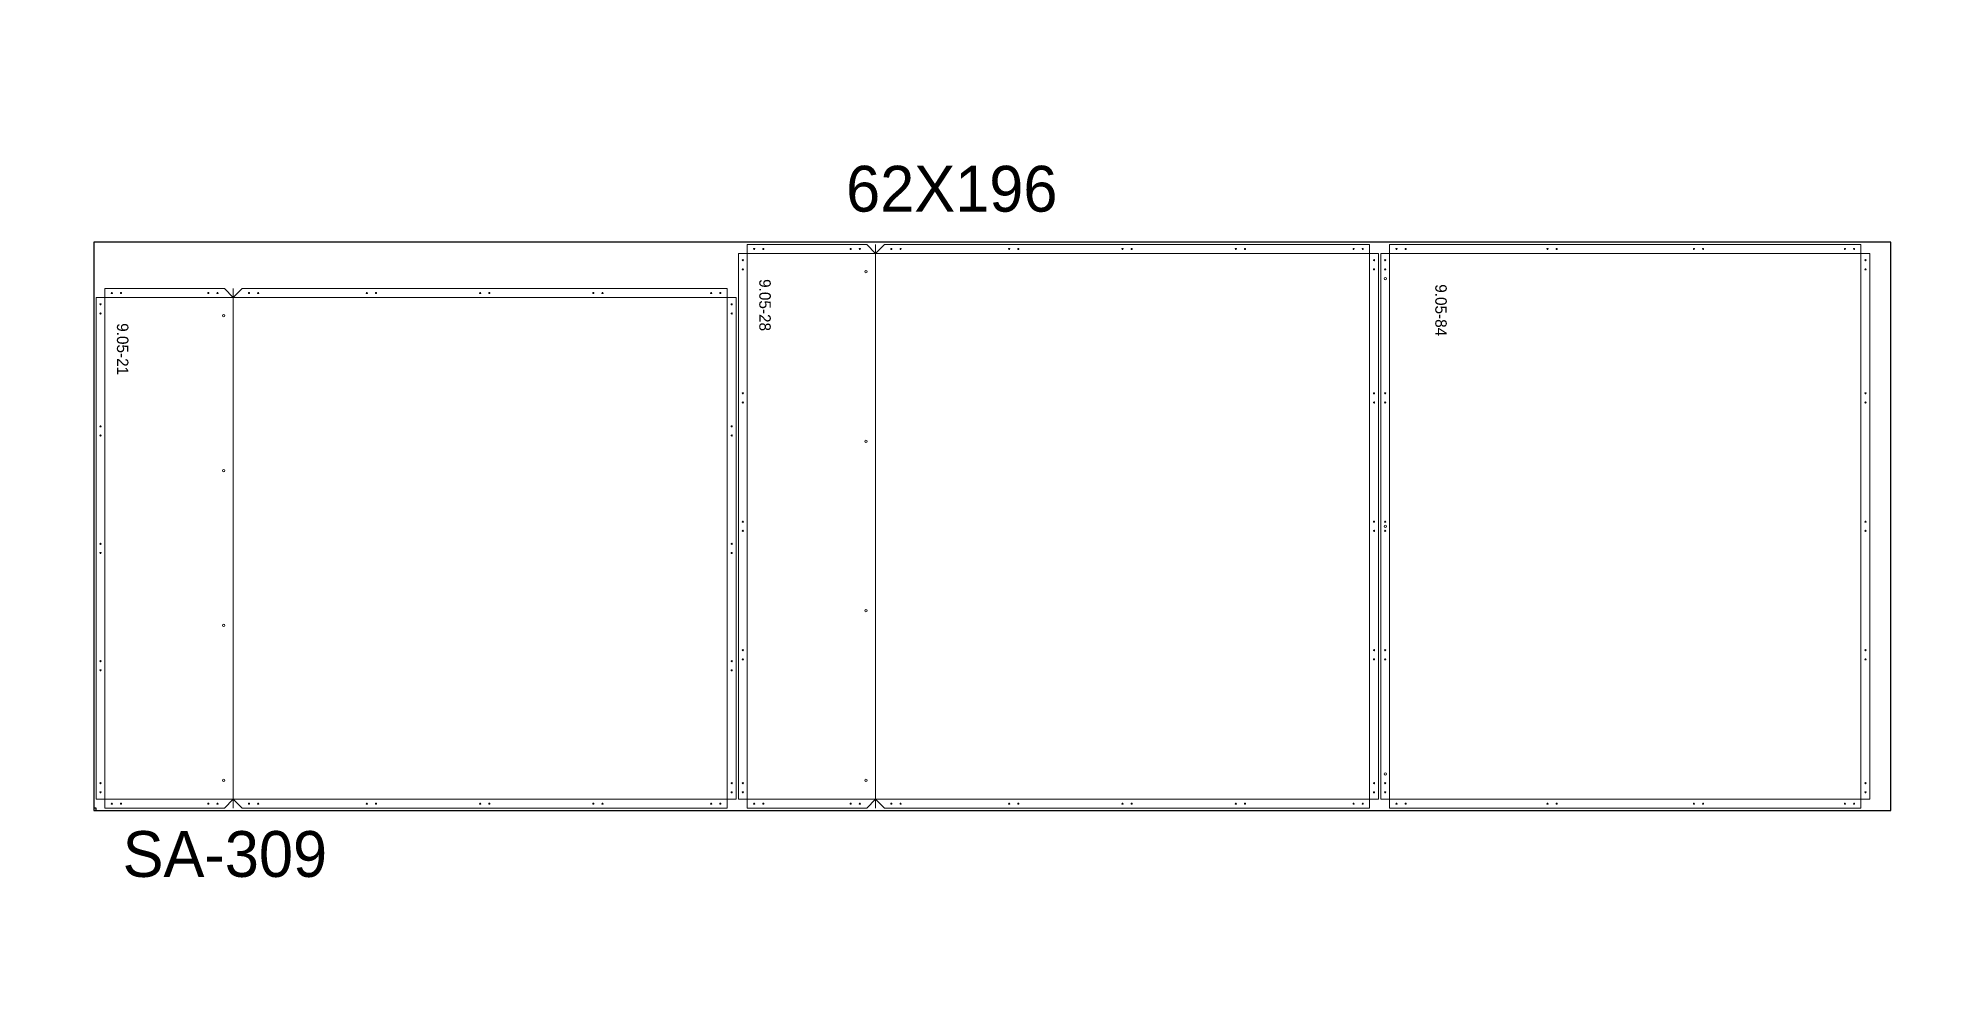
# Paper-space layout '27' of a CAD drawing. Header units: inches. Extents: x 1.7 to 15, y 2.1 to 8.7.
# The model-space entities are those that its viewports show. They can reach past a viewport. Long polylines and large blocks are cut down to what shows.
import ezdxf

# ---------------------------------------------------------------- set-up
doc = ezdxf.new("R2010")
doc.units = ezdxf.units.IN
doc.header["$MEASUREMENT"] = 0
for name, color, linetype, lineweight in [('ACM_Layer 1_Router Offset_Panel Cut', 1, 'Continuous', 9), ('ACM_Layer 3_Open Offset Countour_Route Lines', 4, 'Continuous', 9), ('ACM_Layer 4_Drill Centers_Rivet Holes', 3, 'Continuous', 9), ('ACM_Layer 5_Drill Centers_Weep Holes', 6, 'Continuous', 9)]:
    doc.layers.add(name, color=color, linetype=linetype, lineweight=lineweight)
doc.layers.add('ACM_Reference_Text', color=7, linetype='Continuous')
doc.layers.get('Defpoints').off()
doc.styles.add('ER_Basic_SS', font='', dxfattribs={"height": 1.25})
doc.styles.get('ER_Basic_SS').set_extended_font_data('ER_Basic_SS')

# ---------------------------------------------------------------- blocks, each defined once
blk = doc.blocks.new('*U149')
for p, q in [((-97.75, -34.23), (-98, -34.23)), ((-97.75, -34.48), (-97.75, -34.23))]:
    blk.add_line(p, q)
blk.add_lwpolyline([(-98, -34.48), (98, -34.48), (98, 27.52), (-98, 27.52)], close=True)
at = {"insert": (-15.94, 35.85), "char_height": 5, "attachment_point": 1}
blk.add_mtext_dynamic_manual_height_columns('62X196', width=43.9641, gutter_width=1, heights=[0], dxfattribs=at)
blk = doc.blocks.new('*U150')
at = {"color": 0, "linetype": 'ByBlock', "lineweight": -2, "transparency": 16777216}
blk.add_blockref('*U149', (1680, 0), dxfattribs=at)

msp = doc.modelspace()

# ---------------------------------------------------------------- linework, layer by layer
at = {"layer": 'ACM_Layer 1_Router Offset_Panel Cut'}
for points in [[(7683.63, 589.78), (7683.63, 530.22), (7684.6, 530.22), (7684.6, 529.25), (7697.63, 529.25), (7698.6, 530.22), (7699.57, 529.25), (7752.48, 529.25), (7752.48, 530.22), (7753.45, 530.22), (7753.45, 589.78), (7752.48, 589.78), (7752.48, 590.75), (7699.57, 590.75), (7698.6, 589.78), (7697.63, 590.75), (7684.6, 590.75), (7684.6, 589.78)], [(7754.66, 529.25), (7806.07, 529.25), (7806.07, 530.22), (7807.04, 530.22), (7807.04, 589.78), (7806.07, 589.78), (7806.07, 590.75), (7754.66, 590.75), (7754.66, 589.78), (7753.7, 589.78), (7753.7, 530.22), (7754.66, 530.22)], [(7613.57, 584.97), (7613.57, 530.22), (7614.54, 530.22), (7614.54, 529.25), (7627.57, 529.25), (7628.54, 530.22), (7629.51, 529.25), (7682.41, 529.25), (7682.41, 530.22), (7683.38, 530.22), (7683.38, 584.97), (7682.41, 584.97), (7682.41, 585.94), (7629.51, 585.94), (7628.54, 584.97), (7627.57, 585.94), (7614.54, 585.94), (7614.54, 584.97)]]:
    msp.add_lwpolyline(points, close=True, dxfattribs=at)
at = {"layer": 'ACM_Layer 3_Open Offset Countour_Route Lines'}
for p, q in [((7683.63, 589.78), (7753.45, 589.78)), ((7684.6, 590.75), (7684.6, 529.25)), ((7698.6, 590.75), (7698.6, 529.25)), ((7752.48, 590.75), (7752.48, 529.25)), ((7753.7, 589.78), (7807.04, 589.78)), ((7754.66, 529.25), (7754.66, 590.75)), ((7806.07, 529.25), (7806.07, 590.75)), ((7613.57, 584.97), (7683.38, 584.97)), ((7614.54, 585.94), (7614.54, 529.25)), ((7628.54, 585.94), (7628.54, 529.25)), ((7682.41, 585.94), (7682.41, 529.25)), ((7613.57, 530.22), (7683.38, 530.22)), ((7683.63, 530.22), (7753.45, 530.22)), ((7753.7, 530.22), (7807.04, 530.22))]:
    msp.add_line(p, q, dxfattribs=at)
at = {"layer": 'ACM_Layer 4_Drill Centers_Rivet Holes'}
for centre in [(7684.12, 589.03), (7685.35, 590.26), (7686.35, 590.26), (7695.88, 590.26), (7696.88, 590.26), (7700.32, 590.26), (7701.32, 590.26), (7713.17, 590.26), (7714.17, 590.26), (7725.52, 590.26), (7726.52, 590.26), (7737.88, 590.26), (7738.88, 590.26), (7750.73, 590.26), (7751.73, 590.26), (7752.96, 589.03), (7754.18, 589.03), (7755.41, 590.26), (7756.41, 590.26), (7771.88, 590.26), (7772.88, 590.26), (7787.85, 590.26), (7788.85, 590.26), (7804.32, 590.26), (7805.32, 590.26), (7806.56, 589.03), (7684.12, 588.03), (7752.96, 588.03), (7754.18, 588.03), (7806.56, 588.03), (7615.29, 585.45), (7616.29, 585.45), (7625.82, 585.45), (7626.82, 585.45), (7630.26, 585.45), (7631.26, 585.45), (7643.11, 585.45), (7644.11, 585.45), (7655.46, 585.45), (7656.46, 585.45), (7667.81, 585.45), (7668.81, 585.45), (7680.66, 585.45), (7681.66, 585.45), (7614.06, 584.22), (7614.06, 583.22), (7682.9, 584.22), (7682.9, 583.22), (7684.12, 574.51), (7752.96, 574.51), (7754.18, 574.51), (7806.56, 574.51), (7684.12, 573.51), (7752.96, 573.51), (7754.18, 573.51), (7806.56, 573.51), (7614.06, 570.9), (7682.9, 570.9), (7614.06, 569.9), (7682.9, 569.9), (7684.12, 560.5), (7752.96, 560.5), (7754.18, 560.5), (7806.56, 560.5), (7614.06, 558.09), (7682.9, 558.09), (7684.12, 559.5), (7752.96, 559.5), (7754.18, 559.5), (7806.56, 559.5), (7614.06, 557.09), (7682.9, 557.09), (7614.06, 545.28), (7682.9, 545.28), (7684.12, 546.48), (7684.12, 545.48), (7752.96, 546.48), (7752.96, 545.48), (7754.18, 546.48), (7754.18, 545.48), (7806.56, 546.48), (7806.56, 545.48), (7614.06, 544.28), (7682.9, 544.28), (7614.06, 531.97), (7614.06, 530.97), (7682.9, 531.97), (7682.9, 530.97), (7684.12, 531.97), (7684.12, 530.97), (7752.96, 531.97), (7752.96, 530.97), (7754.18, 531.97), (7754.18, 530.97), (7806.56, 531.97), (7806.56, 530.97), (7615.29, 529.73), (7616.29, 529.73), (7625.82, 529.73), (7626.82, 529.73), (7630.26, 529.73), (7631.26, 529.73), (7643.11, 529.73), (7644.11, 529.73), (7655.46, 529.73), (7656.46, 529.73), (7667.81, 529.73), (7668.81, 529.73), (7680.66, 529.73), (7681.66, 529.73), (7685.35, 529.73), (7686.35, 529.73), (7695.88, 529.73), (7696.88, 529.73), (7700.32, 529.73), (7701.32, 529.73), (7713.17, 529.73), (7714.17, 529.73), (7725.52, 529.73), (7726.52, 529.73), (7737.88, 529.73), (7738.88, 529.73), (7750.73, 529.73), (7751.73, 529.73), (7755.41, 529.73), (7756.41, 529.73), (7771.88, 529.73), (7772.88, 529.73), (7787.85, 529.73), (7788.85, 529.73), (7804.32, 529.73), (7805.32, 529.73)]:
    msp.add_circle(centre, 0.0625, dxfattribs=at)
at = {"layer": 'ACM_Layer 5_Drill Centers_Weep Holes'}
for centre in [(7697.54, 587.78), (7754.18, 587.03), (7627.48, 582.97), (7697.54, 569.28), (7627.48, 566.07), (7754.18, 560), (7697.54, 550.78), (7627.48, 549.18), (7754.18, 532.97), (7627.48, 532.28), (7697.54, 532.28)]:
    msp.add_circle(centre, 0.125, dxfattribs=at)

# ---------------------------------------------------------------- block references
msp.add_blockref('*U150', (6031.32, 563.48))

# ---------------------------------------------------------------- texts
at = {"insert": (7616.47, 526.74), "char_height": 5, "attachment_point": 1}
msp.add_mtext_dynamic_manual_height_columns('SA-309', width=43.9641, gutter_width=1, heights=[0], dxfattribs=at)
at = {"layer": 'ACM_Reference_Text', "style": 'ER_Basic_SS'}
for s, p in [('9.05-28', (7685.91, 586.97)), ('9.05-84', (7759.64, 586.41)), ('9.05-21', (7615.85, 582.16))]:
    msp.add_text(s, height=1.25, rotation=270, dxfattribs=at).set_placement(p)

psp = doc.layouts.new('27')

# ---------------------------------------------------------------- viewports
at = {"layer": 'Defpoints'}
psp.add_viewport(center=(8.333, 5.376), size=(13.333, 6.63808), view_center_point=(7710.906, 561.663), view_height=103.22503, dxfattribs=at)

doc.saveas('drawing.dxf')
